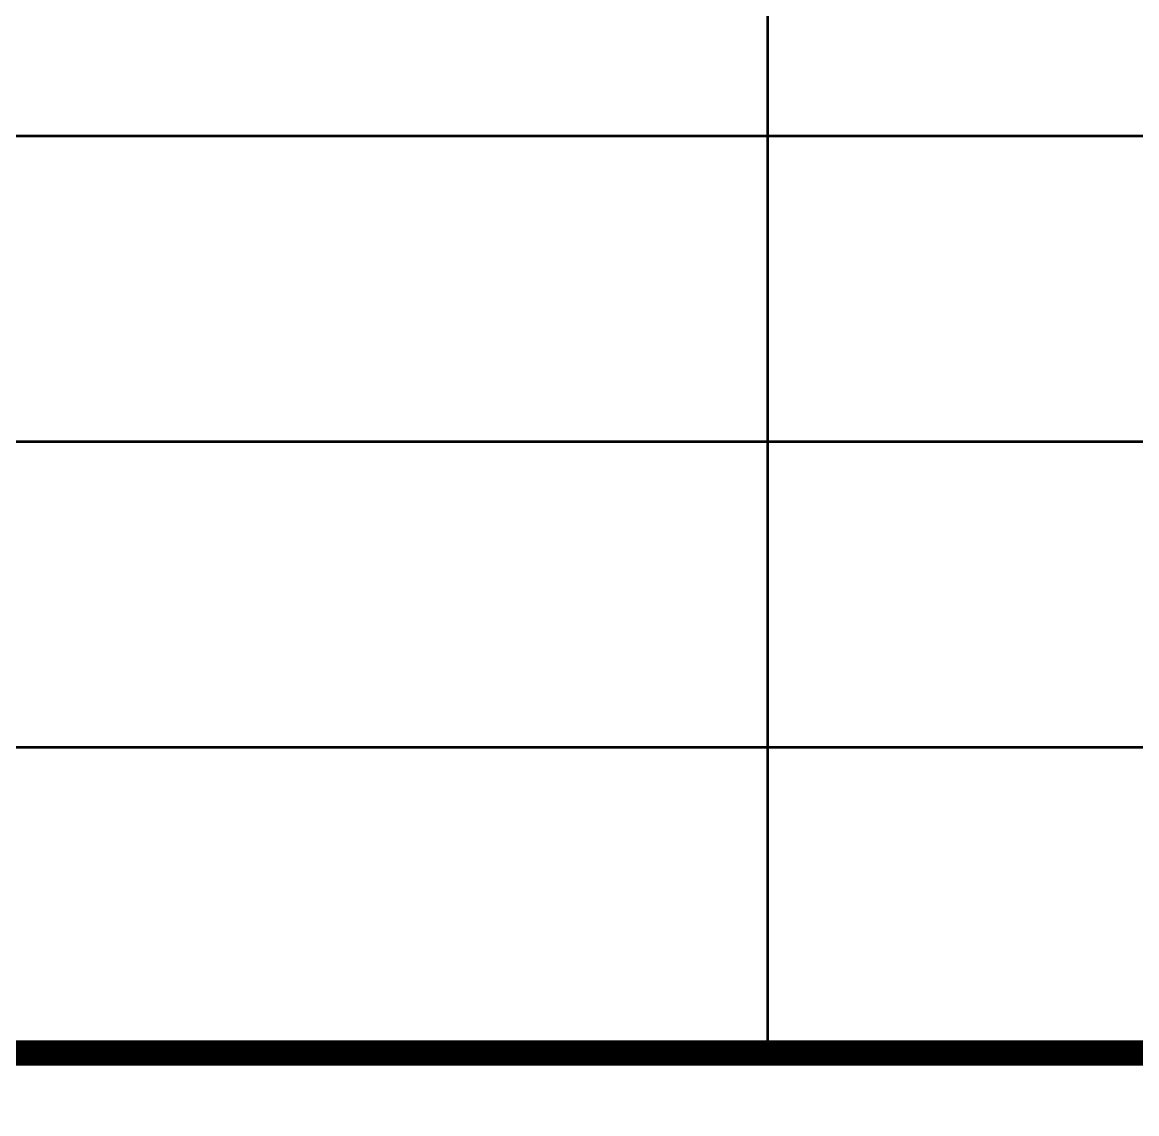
# Model space of a CAD drawing. Extents: x -415214 to 475089, y -207485 to 163917.
# Drawn here: x 470713 to 472901, y 30645 to 32788 of the extents above; entities that cross this region are included whole.
import ezdxf

# ---------------------------------------------------------------- set-up
doc = ezdxf.new("R2010")
doc.units = 0
doc.header["$LTSCALE"] = 800
doc.layers.get('0').update_dxf_attribs({"linetype": 'CONTINUOUS'})

# ---------------------------------------------------------------- blocks, each defined once
blk = doc.blocks.new('图签信息')
at = {"const_width": 0.5}
for points in [[(-65, 574), (-65, 500.5), (0, 500.5), (0, 574)], [(-65, 0), (0, 0), (0, 500.5), (-65, 500.5)]]:
    blk.add_lwpolyline(points, close=True, dxfattribs=at)
at = {"const_width": 0.05}
for points in [[(-19.101, 566.5), (-19.101, 500.5)], [(-65, 518.5), (0, 518.5)], [(-65, 512.5), (0, 512.5)], [(-65, 512.5), (0, 512.5)], [(-65, 506.5), (0, 506.5)], [(-65, 500.5), (0, 500.5)]]:
    blk.add_lwpolyline(points, dxfattribs=at)
blk = doc.blocks.new('图签-A1')
at = {"color": 2}
blk.add_blockref('图签信息', (0, 0), dxfattribs=at)
blk = doc.blocks.new('104 13#平面_t3')
at = {"xscale": 100, "yscale": 100, "zscale": 100}
blk.add_blockref('图签-A1', (72465.5, -19285.2), dxfattribs=at)

msp = doc.modelspace()

# ---------------------------------------------------------------- block references
msp.add_blockref('104 13#平面_t3', (401620.6, 0))

doc.saveas('drawing.dxf')
